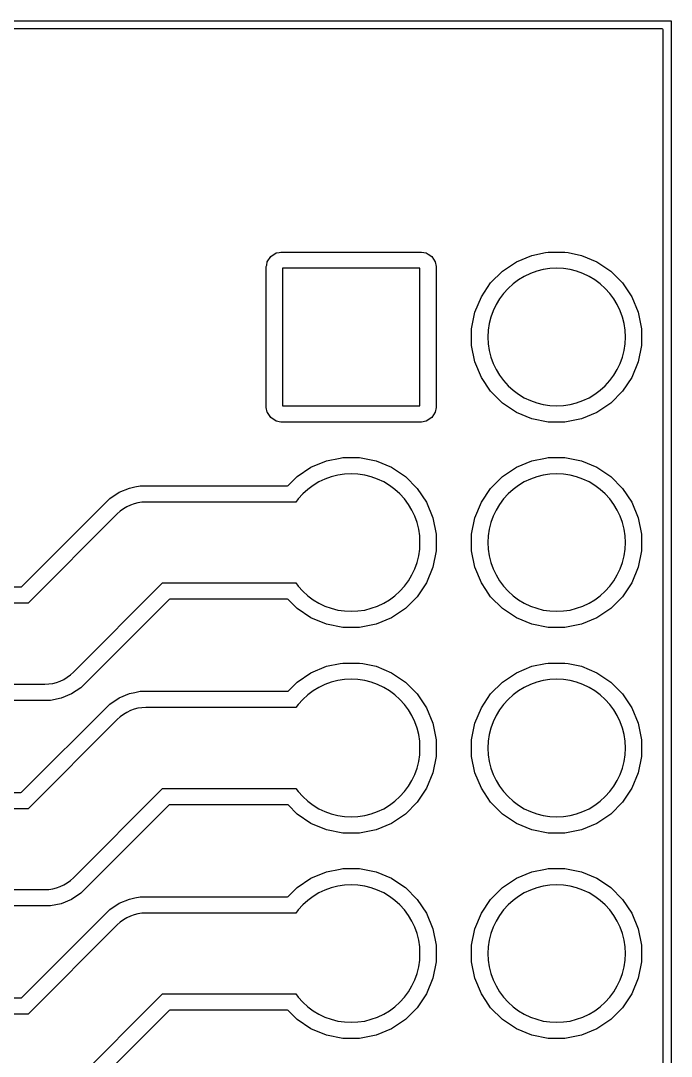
# Model space of a CAD drawing. Header units: metres. Extents: x 44.9 to 117.2, y -105.5 to -49.4.
# Drawn here: x 109.2 to 117.24, y -62.23 to -49.43 of the extents above; entities that cross this region are included whole.
import ezdxf

# ---------------------------------------------------------------- set-up
doc = ezdxf.new("R2010")
doc.units = ezdxf.units.M

msp = doc.modelspace()

# ---------------------------------------------------------------- linework, layer by layer
for points in [[(44.858, -105.51), (44.858, -49.43), (117.242, -49.43), (117.242, -105.51), (44.858, -105.51)], [(117.142, -105.398), (117.142, -49.542), (117.139, -49.533), (117.13, -49.53), (97.04, -49.53)], [(112.233, -52.47), (112.238, -52.45), (112.245, -52.412), (112.245, -52.412), (112.245, -52.412), (112.245, -52.412), (112.245, -52.412), (112.245, -52.412), (112.245, -52.412), (112.245, -52.412), (112.245, -52.412), (112.245, -52.412), (112.245, -52.412), (112.245, -52.412), (112.289, -52.345), (112.289, -52.345), (112.289, -52.345), (112.289, -52.345), (112.289, -52.345), (112.289, -52.345), (112.289, -52.345), (112.289, -52.345), (112.289, -52.345), (112.289, -52.345), (112.289, -52.345), (112.289, -52.345), (112.356, -52.301), (112.356, -52.301), (112.356, -52.301), (112.356, -52.301), (112.356, -52.301), (112.356, -52.301), (112.356, -52.301), (112.356, -52.301), (112.356, -52.301), (112.356, -52.301), (112.356, -52.301), (112.356, -52.301), (112.391, -52.294), (112.414, -52.289), (112.414, -52.289), (112.414, -52.289), (112.414, -52.289), (112.414, -52.289), (112.414, -52.289), (114.154, -52.289), (114.154, -52.289), (114.154, -52.289), (114.154, -52.289), (114.154, -52.289), (114.154, -52.289), (114.183, -52.295), (114.212, -52.301), (114.212, -52.301), (114.212, -52.301), (114.212, -52.301), (114.212, -52.301), (114.212, -52.301), (114.212, -52.301), (114.212, -52.301), (114.212, -52.301), (114.212, -52.301), (114.212, -52.301), (114.212, -52.301), (114.212, -52.301), (114.212, -52.301), (114.212, -52.301), (114.212, -52.301), (114.212, -52.301), (114.234, -52.316), (114.279, -52.345), (114.279, -52.345), (114.279, -52.345), (114.279, -52.345), (114.279, -52.345), (114.279, -52.345), (114.279, -52.345), (114.279, -52.345), (114.279, -52.345), (114.279, -52.345), (114.279, -52.345), (114.279, -52.345), (114.323, -52.412), (114.323, -52.412), (114.323, -52.412), (114.323, -52.412), (114.323, -52.412), (114.323, -52.412), (114.323, -52.412), (114.323, -52.412), (114.323, -52.412), (114.323, -52.412), (114.335, -52.47), (114.335, -52.47), (114.335, -52.47), (114.335, -52.47), (114.335, -52.47), (114.335, -52.47), (114.335, -54.21), (114.335, -54.21), (114.335, -54.21), (114.335, -54.21), (114.335, -54.21), (114.335, -54.21), (114.323, -54.268), (114.323, -54.268), (114.323, -54.268), (114.323, -54.268), (114.323, -54.268), (114.323, -54.268), (114.323, -54.268), (114.323, -54.268), (114.323, -54.268), (114.323, -54.268), (114.279, -54.335), (114.279, -54.335), (114.279, -54.335), (114.279, -54.335), (114.279, -54.335), (114.279, -54.335), (114.279, -54.335), (114.279, -54.335), (114.279, -54.335), (114.279, -54.335), (114.212, -54.379), (114.212, -54.379), (114.212, -54.379), (114.212, -54.379), (114.212, -54.379), (114.212, -54.379), (114.212, -54.379), (114.212, -54.379), (114.212, -54.379), (114.212, -54.379), (114.154, -54.391), (114.154, -54.391), (114.154, -54.391), (114.154, -54.391), (114.154, -54.391), (114.154, -54.391), (112.414, -54.391), (112.414, -54.391), (112.414, -54.391), (112.414, -54.391), (112.414, -54.391), (112.414, -54.391), (112.356, -54.379), (112.356, -54.379), (112.356, -54.379), (112.356, -54.379), (112.356, -54.379), (112.356, -54.379), (112.356, -54.379), (112.356, -54.379), (112.356, -54.379), (112.356, -54.379), (112.289, -54.335), (112.289, -54.335), (112.289, -54.335), (112.289, -54.335), (112.289, -54.335), (112.289, -54.335), (112.289, -54.335), (112.289, -54.335), (112.289, -54.335), (112.289, -54.335), (112.289, -54.335), (112.289, -54.335), (112.247, -54.271), (112.245, -54.268), (112.245, -54.268), (112.245, -54.268), (112.245, -54.268), (112.245, -54.268), (112.245, -54.268), (112.245, -54.268), (112.245, -54.268), (112.245, -54.268), (112.245, -54.268), (112.233, -54.21), (112.233, -54.21), (112.233, -54.21), (112.233, -54.21), (112.233, -54.21), (112.233, -54.21), (112.233, -52.47), (112.233, -52.47), (112.233, -52.47), (112.233, -52.47), (112.233, -52.47), (112.233, -52.47)], [(114.773, -53.237), (114.814, -53.034), (114.814, -53.034), (114.814, -53.034), (114.814, -53.034), (114.814, -53.034), (114.814, -53.034), (114.814, -53.034), (114.814, -53.034), (114.893, -52.842), (114.893, -52.842), (114.893, -52.842), (114.893, -52.842), (114.893, -52.842), (114.893, -52.842), (115.008, -52.67), (115.008, -52.67), (115.008, -52.67), (115.008, -52.67), (115.008, -52.67), (115.008, -52.67), (115.154, -52.524), (115.154, -52.524), (115.154, -52.524), (115.154, -52.524), (115.154, -52.524), (115.154, -52.524), (115.326, -52.409), (115.326, -52.409), (115.326, -52.409), (115.326, -52.409), (115.326, -52.409), (115.326, -52.409), (115.518, -52.33), (115.518, -52.33), (115.518, -52.33), (115.518, -52.33), (115.518, -52.33), (115.518, -52.33), (115.518, -52.33), (115.518, -52.33), (115.687, -52.296), (115.721, -52.289), (115.721, -52.289), (115.721, -52.289), (115.721, -52.289), (115.721, -52.289), (115.721, -52.289), (115.927, -52.289), (115.927, -52.289), (115.927, -52.289), (115.927, -52.289), (115.927, -52.289), (115.927, -52.289), (115.968, -52.297), (116.13, -52.33), (116.13, -52.33), (116.13, -52.33), (116.13, -52.33), (116.13, -52.33), (116.13, -52.33), (116.13, -52.33), (116.13, -52.33), (116.322, -52.409), (116.322, -52.409), (116.322, -52.409), (116.322, -52.409), (116.322, -52.409), (116.322, -52.409), (116.494, -52.524), (116.494, -52.524), (116.494, -52.524), (116.494, -52.524), (116.494, -52.524), (116.494, -52.524), (116.494, -52.524), (116.494, -52.524), (116.64, -52.67), (116.64, -52.67), (116.64, -52.67), (116.64, -52.67), (116.64, -52.67), (116.64, -52.67), (116.755, -52.842), (116.755, -52.842), (116.755, -52.842), (116.755, -52.842), (116.755, -52.842), (116.755, -52.842), (116.834, -53.034), (116.834, -53.034), (116.834, -53.034), (116.834, -53.034), (116.834, -53.034), (116.834, -53.034), (116.875, -53.237), (116.875, -53.237), (116.875, -53.237), (116.875, -53.237), (116.875, -53.237), (116.875, -53.237), (116.875, -53.443), (116.875, -53.443), (116.875, -53.443), (116.875, -53.443), (116.875, -53.443), (116.875, -53.443), (116.834, -53.646), (116.834, -53.646), (116.834, -53.646), (116.834, -53.646), (116.834, -53.646), (116.834, -53.646), (116.755, -53.838), (116.755, -53.838), (116.755, -53.838), (116.755, -53.838), (116.755, -53.838), (116.755, -53.838), (116.64, -54.01), (116.64, -54.01), (116.64, -54.01), (116.64, -54.01), (116.64, -54.01), (116.64, -54.01), (116.494, -54.156), (116.494, -54.156), (116.494, -54.156), (116.494, -54.156), (116.494, -54.156), (116.494, -54.156), (116.322, -54.271), (116.322, -54.271), (116.322, -54.271), (116.322, -54.271), (116.322, -54.271), (116.322, -54.271), (116.13, -54.35), (116.13, -54.35), (116.13, -54.35), (116.13, -54.35), (116.13, -54.35), (116.13, -54.35), (115.927, -54.391), (115.927, -54.391), (115.927, -54.391), (115.927, -54.391), (115.927, -54.391), (115.927, -54.391), (115.721, -54.391), (115.721, -54.391), (115.721, -54.391), (115.721, -54.391), (115.721, -54.391), (115.721, -54.391), (115.518, -54.35), (115.518, -54.35), (115.518, -54.35), (115.518, -54.35), (115.518, -54.35), (115.518, -54.35), (115.326, -54.271), (115.326, -54.271), (115.326, -54.271), (115.326, -54.271), (115.326, -54.271), (115.326, -54.271), (115.154, -54.156), (115.154, -54.156), (115.154, -54.156), (115.154, -54.156), (115.154, -54.156), (115.154, -54.156), (115.008, -54.01), (115.008, -54.01), (115.008, -54.01), (115.008, -54.01), (115.008, -54.01), (115.008, -54.01), (115.008, -54.01), (115.008, -54.01), (114.893, -53.838), (114.893, -53.838), (114.893, -53.838), (114.893, -53.838), (114.893, -53.838), (114.893, -53.838), (114.814, -53.646), (114.814, -53.646), (114.814, -53.646), (114.814, -53.646), (114.814, -53.646), (114.814, -53.646), (114.814, -53.646), (114.814, -53.646), (114.773, -53.443), (114.773, -53.443), (114.773, -53.443), (114.773, -53.443), (114.773, -53.443), (114.773, -53.443), (114.773, -53.237), (114.773, -53.237), (114.773, -53.237), (114.773, -53.237), (114.773, -53.237), (114.773, -53.237)], [(112.434, -54.19), (114.134, -54.19), (114.134, -52.49), (112.434, -52.49), (112.434, -54.19)], [(114.978, -53.423), (114.99, -53.506), (115.011, -53.587), (115.039, -53.665), (115.074, -53.741), (115.117, -53.812), (115.167, -53.879), (115.223, -53.941), (115.285, -53.997), (115.352, -54.047), (115.423, -54.09), (115.499, -54.125), (115.577, -54.153), (115.577, -54.153), (115.658, -54.174), (115.741, -54.186), (115.824, -54.19), (115.907, -54.186), (115.99, -54.174), (116.071, -54.153), (116.149, -54.125), (116.225, -54.09), (116.296, -54.047), (116.363, -53.997), (116.425, -53.941), (116.481, -53.879), (116.531, -53.812), (116.574, -53.741), (116.609, -53.665), (116.637, -53.587), (116.637, -53.587), (116.658, -53.506), (116.67, -53.423), (116.674, -53.34), (116.67, -53.257), (116.658, -53.174), (116.637, -53.093), (116.609, -53.015), (116.574, -52.939), (116.531, -52.868), (116.481, -52.801), (116.425, -52.739), (116.363, -52.683), (116.296, -52.633), (116.225, -52.59), (116.149, -52.555), (116.071, -52.527), (116.071, -52.527), (115.99, -52.506), (115.907, -52.494), (115.824, -52.49), (115.741, -52.494), (115.658, -52.506), (115.577, -52.527), (115.499, -52.555), (115.423, -52.59), (115.352, -52.633), (115.285, -52.683), (115.223, -52.739), (115.167, -52.801), (115.117, -52.868), (115.074, -52.939), (115.039, -53.015), (115.011, -53.093), (115.011, -53.093), (114.99, -53.174), (114.978, -53.257), (114.974, -53.34), (114.978, -53.423)], [(107.724, -56.429), (109.199, -56.429), (109.207, -56.426), (110.297, -55.336), (110.297, -55.336), (110.297, -55.336), (110.297, -55.336), (110.297, -55.336), (110.297, -55.336), (110.412, -55.259), (110.412, -55.259), (110.412, -55.259), (110.412, -55.259), (110.412, -55.259), (110.412, -55.259), (110.54, -55.206), (110.54, -55.206), (110.54, -55.206), (110.54, -55.206), (110.54, -55.206), (110.54, -55.206), (110.54, -55.206), (110.54, -55.206), (110.54, -55.206), (110.54, -55.206), (110.54, -55.206), (110.608, -55.193), (110.675, -55.179), (110.675, -55.179), (110.675, -55.179), (110.675, -55.179), (110.675, -55.179), (110.675, -55.179), (112.494, -55.179), (112.502, -55.176), (112.614, -55.064), (112.614, -55.064), (112.614, -55.064), (112.614, -55.064), (112.614, -55.064), (112.614, -55.064), (112.786, -54.949), (112.786, -54.949), (112.786, -54.949), (112.786, -54.949), (112.786, -54.949), (112.786, -54.949), (112.978, -54.87), (112.978, -54.87), (112.978, -54.87), (112.978, -54.87), (112.978, -54.87), (112.978, -54.87), (112.978, -54.87), (112.978, -54.87), (113.147, -54.836), (113.181, -54.829), (113.181, -54.829), (113.181, -54.829), (113.181, -54.829), (113.181, -54.829), (113.181, -54.829), (113.387, -54.829), (113.387, -54.829), (113.387, -54.829), (113.387, -54.829), (113.387, -54.829), (113.387, -54.829), (113.428, -54.837), (113.59, -54.87), (113.59, -54.87), (113.59, -54.87), (113.59, -54.87), (113.59, -54.87), (113.59, -54.87), (113.59, -54.87), (113.59, -54.87), (113.782, -54.949), (113.782, -54.949), (113.782, -54.949), (113.782, -54.949), (113.782, -54.949), (113.782, -54.949), (113.954, -55.064), (113.954, -55.064), (113.954, -55.064), (113.954, -55.064), (113.954, -55.064), (113.954, -55.064), (113.954, -55.064), (113.954, -55.064), (114.1, -55.21), (114.1, -55.21), (114.1, -55.21), (114.1, -55.21), (114.1, -55.21), (114.1, -55.21), (114.215, -55.382), (114.215, -55.382), (114.215, -55.382), (114.215, -55.382), (114.215, -55.382), (114.215, -55.382), (114.294, -55.574), (114.294, -55.574), (114.294, -55.574), (114.294, -55.574), (114.294, -55.574), (114.294, -55.574), (114.335, -55.777), (114.335, -55.777), (114.335, -55.777), (114.335, -55.777), (114.335, -55.777), (114.335, -55.777), (114.335, -55.983), (114.335, -55.983), (114.335, -55.983), (114.335, -55.983), (114.335, -55.983), (114.335, -55.983), (114.294, -56.186), (114.294, -56.186), (114.294, -56.186), (114.294, -56.186), (114.294, -56.186), (114.294, -56.186), (114.215, -56.378), (114.215, -56.378), (114.215, -56.378), (114.215, -56.378), (114.215, -56.378), (114.215, -56.378), (114.1, -56.55), (114.1, -56.55), (114.1, -56.55), (114.1, -56.55), (114.1, -56.55), (114.1, -56.55), (113.954, -56.696), (113.954, -56.696), (113.954, -56.696), (113.954, -56.696), (113.954, -56.696), (113.954, -56.696), (113.782, -56.811), (113.782, -56.811), (113.782, -56.811), (113.782, -56.811), (113.782, -56.811), (113.782, -56.811), (113.59, -56.89), (113.59, -56.89), (113.59, -56.89), (113.59, -56.89), (113.59, -56.89), (113.59, -56.89), (113.387, -56.931), (113.387, -56.931), (113.387, -56.931), (113.387, -56.931), (113.387, -56.931), (113.387, -56.931), (113.181, -56.931), (113.181, -56.931), (113.181, -56.931), (113.181, -56.931), (113.181, -56.931), (113.181, -56.931), (112.978, -56.89), (112.978, -56.89), (112.978, -56.89), (112.978, -56.89), (112.978, -56.89), (112.978, -56.89), (112.786, -56.811), (112.786, -56.811), (112.786, -56.811), (112.786, -56.811), (112.786, -56.811), (112.786, -56.811), (112.614, -56.696), (112.614, -56.696), (112.614, -56.696), (112.614, -56.696), (112.614, -56.696), (112.614, -56.696), (112.502, -56.584), (112.494, -56.581), (111.039, -56.581), (111.031, -56.584), (109.941, -57.674), (109.941, -57.674), (109.941, -57.674), (109.941, -57.674), (109.941, -57.674), (109.941, -57.674), (109.826, -57.751), (109.826, -57.751), (109.826, -57.751), (109.826, -57.751), (109.826, -57.751), (109.826, -57.751), (109.698, -57.804), (109.698, -57.804), (109.698, -57.804), (109.698, -57.804), (109.698, -57.804), (109.698, -57.804), (109.563, -57.831), (109.563, -57.831), (109.563, -57.831), (109.563, -57.831), (109.563, -57.831), (109.563, -57.831), (107.724, -57.831)], [(114.773, -55.777), (114.814, -55.574), (114.814, -55.574), (114.814, -55.574), (114.814, -55.574), (114.814, -55.574), (114.814, -55.574), (114.814, -55.574), (114.814, -55.574), (114.893, -55.382), (114.893, -55.382), (114.893, -55.382), (114.893, -55.382), (114.893, -55.382), (114.893, -55.382), (115.008, -55.21), (115.008, -55.21), (115.008, -55.21), (115.008, -55.21), (115.008, -55.21), (115.008, -55.21), (115.154, -55.064), (115.154, -55.064), (115.154, -55.064), (115.154, -55.064), (115.154, -55.064), (115.154, -55.064), (115.326, -54.949), (115.326, -54.949), (115.326, -54.949), (115.326, -54.949), (115.326, -54.949), (115.326, -54.949), (115.518, -54.87), (115.518, -54.87), (115.518, -54.87), (115.518, -54.87), (115.518, -54.87), (115.518, -54.87), (115.518, -54.87), (115.518, -54.87), (115.687, -54.836), (115.721, -54.829), (115.721, -54.829), (115.721, -54.829), (115.721, -54.829), (115.721, -54.829), (115.721, -54.829), (115.927, -54.829), (115.927, -54.829), (115.927, -54.829), (115.927, -54.829), (115.927, -54.829), (115.927, -54.829), (115.968, -54.837), (116.13, -54.87), (116.13, -54.87), (116.13, -54.87), (116.13, -54.87), (116.13, -54.87), (116.13, -54.87), (116.13, -54.87), (116.13, -54.87), (116.322, -54.949), (116.322, -54.949), (116.322, -54.949), (116.322, -54.949), (116.322, -54.949), (116.322, -54.949), (116.494, -55.064), (116.494, -55.064), (116.494, -55.064), (116.494, -55.064), (116.494, -55.064), (116.494, -55.064), (116.494, -55.064), (116.494, -55.064), (116.64, -55.21), (116.64, -55.21), (116.64, -55.21), (116.64, -55.21), (116.64, -55.21), (116.64, -55.21), (116.755, -55.382), (116.755, -55.382), (116.755, -55.382), (116.755, -55.382), (116.755, -55.382), (116.755, -55.382), (116.834, -55.574), (116.834, -55.574), (116.834, -55.574), (116.834, -55.574), (116.834, -55.574), (116.834, -55.574), (116.875, -55.777), (116.875, -55.777), (116.875, -55.777), (116.875, -55.777), (116.875, -55.777), (116.875, -55.777), (116.875, -55.983), (116.875, -55.983), (116.875, -55.983), (116.875, -55.983), (116.875, -55.983), (116.875, -55.983), (116.834, -56.186), (116.834, -56.186), (116.834, -56.186), (116.834, -56.186), (116.834, -56.186), (116.834, -56.186), (116.755, -56.378), (116.755, -56.378), (116.755, -56.378), (116.755, -56.378), (116.755, -56.378), (116.755, -56.378), (116.64, -56.55), (116.64, -56.55), (116.64, -56.55), (116.64, -56.55), (116.64, -56.55), (116.64, -56.55), (116.494, -56.696), (116.494, -56.696), (116.494, -56.696), (116.494, -56.696), (116.494, -56.696), (116.494, -56.696), (116.322, -56.811), (116.322, -56.811), (116.322, -56.811), (116.322, -56.811), (116.322, -56.811), (116.322, -56.811), (116.13, -56.89), (116.13, -56.89), (116.13, -56.89), (116.13, -56.89), (116.13, -56.89), (116.13, -56.89), (115.927, -56.931), (115.927, -56.931), (115.927, -56.931), (115.927, -56.931), (115.927, -56.931), (115.927, -56.931), (115.721, -56.931), (115.721, -56.931), (115.721, -56.931), (115.721, -56.931), (115.721, -56.931), (115.721, -56.931), (115.518, -56.89), (115.518, -56.89), (115.518, -56.89), (115.518, -56.89), (115.518, -56.89), (115.518, -56.89), (115.326, -56.811), (115.326, -56.811), (115.326, -56.811), (115.326, -56.811), (115.326, -56.811), (115.326, -56.811), (115.154, -56.696), (115.154, -56.696), (115.154, -56.696), (115.154, -56.696), (115.154, -56.696), (115.154, -56.696), (115.008, -56.55), (115.008, -56.55), (115.008, -56.55), (115.008, -56.55), (115.008, -56.55), (115.008, -56.55), (114.948, -56.46), (114.893, -56.378), (114.893, -56.378), (114.893, -56.378), (114.893, -56.378), (114.893, -56.378), (114.893, -56.378), (114.814, -56.186), (114.814, -56.186), (114.814, -56.186), (114.814, -56.186), (114.814, -56.186), (114.814, -56.186), (114.814, -56.186), (114.814, -56.186), (114.773, -55.983), (114.773, -55.983), (114.773, -55.983), (114.773, -55.983), (114.773, -55.983), (114.773, -55.983), (114.773, -55.777), (114.773, -55.777), (114.773, -55.777), (114.773, -55.777), (114.773, -55.777), (114.773, -55.777)], [(107.62, -57.63), (109.494, -57.63), (109.543, -57.628), (109.592, -57.621), (109.639, -57.609), (109.685, -57.592), (109.73, -57.571), (109.772, -57.546), (109.811, -57.517), (109.848, -57.484), (110.951, -56.38), (110.951, -56.38), (110.951, -56.38), (110.951, -56.38), (110.951, -56.38), (110.951, -56.38), (110.951, -56.38), (110.951, -56.38), (110.951, -56.38), (110.951, -56.38), (110.951, -56.38), (110.951, -56.38), (110.951, -56.38), (110.951, -56.38), (110.951, -56.38), (110.951, -56.38), (110.951, -56.38), (110.951, -56.38), (112.598, -56.38), (112.598, -56.38), (112.598, -56.38), (112.598, -56.38), (112.598, -56.38), (112.598, -56.38), (112.598, -56.38), (112.598, -56.38), (112.598, -56.38), (112.598, -56.38), (112.598, -56.38), (112.598, -56.38), (112.598, -56.38), (112.598, -56.38), (112.598, -56.38), (112.598, -56.38), (112.598, -56.38), (112.598, -56.38), (112.598, -56.38), (112.598, -56.38), (112.598, -56.38), (112.598, -56.38), (112.627, -56.419), (112.683, -56.481), (112.745, -56.537), (112.812, -56.587), (112.883, -56.63), (112.959, -56.665), (113.037, -56.693), (113.037, -56.693), (113.118, -56.714), (113.201, -56.726), (113.284, -56.73), (113.367, -56.726), (113.45, -56.714), (113.531, -56.693), (113.609, -56.665), (113.685, -56.63), (113.756, -56.587), (113.823, -56.537), (113.885, -56.481), (113.941, -56.419), (113.991, -56.352), (114.034, -56.281), (114.069, -56.205), (114.097, -56.127), (114.097, -56.127), (114.118, -56.046), (114.13, -55.963), (114.134, -55.88), (114.13, -55.797), (114.118, -55.714), (114.097, -55.633), (114.069, -55.555), (114.034, -55.479), (113.991, -55.408), (113.941, -55.341), (113.885, -55.279), (113.823, -55.223), (113.756, -55.173), (113.685, -55.13), (113.609, -55.095), (113.531, -55.067), (113.531, -55.067), (113.45, -55.046), (113.367, -55.034), (113.284, -55.03), (113.201, -55.034), (113.118, -55.046), (113.037, -55.067), (112.959, -55.095), (112.883, -55.13), (112.812, -55.173), (112.745, -55.223), (112.683, -55.279), (112.627, -55.341), (112.598, -55.38), (112.598, -55.38), (112.598, -55.38), (112.598, -55.38), (112.598, -55.38), (112.598, -55.38), (112.598, -55.38), (112.598, -55.38), (112.598, -55.38), (112.598, -55.38), (112.598, -55.38), (112.598, -55.38), (112.598, -55.38), (112.598, -55.38), (112.598, -55.38), (112.598, -55.38), (112.598, -55.38), (112.598, -55.38), (112.598, -55.38), (112.598, -55.38), (112.598, -55.38), (112.598, -55.38), (110.744, -55.38), (110.695, -55.382), (110.646, -55.389), (110.599, -55.401), (110.553, -55.418), (110.508, -55.439), (110.466, -55.464), (110.427, -55.493), (110.39, -55.526), (109.287, -56.63), (109.287, -56.63), (109.287, -56.63), (109.287, -56.63), (109.287, -56.63), (109.287, -56.63), (109.287, -56.63), (109.287, -56.63), (109.287, -56.63), (109.287, -56.63), (109.287, -56.63), (109.287, -56.63), (109.287, -56.63), (109.287, -56.63), (109.287, -56.63), (109.287, -56.63), (109.287, -56.63), (109.287, -56.63), (107.62, -56.63)], [(114.978, -55.963), (114.99, -56.046), (115.011, -56.127), (115.039, -56.205), (115.074, -56.281), (115.117, -56.352), (115.167, -56.419), (115.223, -56.481), (115.285, -56.537), (115.352, -56.587), (115.423, -56.63), (115.499, -56.665), (115.577, -56.693), (115.577, -56.693), (115.658, -56.714), (115.741, -56.726), (115.824, -56.73), (115.907, -56.726), (115.99, -56.714), (116.071, -56.693), (116.149, -56.665), (116.225, -56.63), (116.296, -56.587), (116.363, -56.537), (116.425, -56.481), (116.481, -56.419), (116.531, -56.352), (116.574, -56.281), (116.609, -56.205), (116.637, -56.127), (116.637, -56.127), (116.658, -56.046), (116.67, -55.963), (116.674, -55.88), (116.67, -55.797), (116.658, -55.714), (116.637, -55.633), (116.609, -55.555), (116.574, -55.479), (116.531, -55.408), (116.481, -55.341), (116.425, -55.279), (116.363, -55.223), (116.296, -55.173), (116.225, -55.13), (116.149, -55.095), (116.071, -55.067), (116.071, -55.067), (115.99, -55.046), (115.907, -55.034), (115.824, -55.03), (115.741, -55.034), (115.658, -55.046), (115.577, -55.067), (115.499, -55.095), (115.423, -55.13), (115.352, -55.173), (115.285, -55.223), (115.223, -55.279), (115.167, -55.341), (115.117, -55.408), (115.074, -55.479), (115.039, -55.555), (115.011, -55.633), (115.011, -55.633), (114.99, -55.714), (114.978, -55.797), (114.974, -55.88), (114.978, -55.963)], [(107.724, -58.969), (109.199, -58.969), (109.207, -58.966), (110.297, -57.876), (110.297, -57.876), (110.297, -57.876), (110.297, -57.876), (110.297, -57.876), (110.297, -57.876), (110.412, -57.799), (110.412, -57.799), (110.412, -57.799), (110.412, -57.799), (110.412, -57.799), (110.412, -57.799), (110.54, -57.746), (110.54, -57.746), (110.54, -57.746), (110.54, -57.746), (110.54, -57.746), (110.54, -57.746), (110.54, -57.746), (110.54, -57.746), (110.54, -57.746), (110.54, -57.746), (110.54, -57.746), (110.608, -57.733), (110.675, -57.719), (110.675, -57.719), (110.675, -57.719), (110.675, -57.719), (110.675, -57.719), (110.675, -57.719), (112.494, -57.719), (112.502, -57.716), (112.614, -57.604), (112.614, -57.604), (112.614, -57.604), (112.614, -57.604), (112.614, -57.604), (112.614, -57.604), (112.786, -57.489), (112.786, -57.489), (112.786, -57.489), (112.786, -57.489), (112.786, -57.489), (112.786, -57.489), (112.978, -57.41), (112.978, -57.41), (112.978, -57.41), (112.978, -57.41), (112.978, -57.41), (112.978, -57.41), (112.978, -57.41), (112.978, -57.41), (113.147, -57.376), (113.181, -57.369), (113.181, -57.369), (113.181, -57.369), (113.181, -57.369), (113.181, -57.369), (113.181, -57.369), (113.387, -57.369), (113.387, -57.369), (113.387, -57.369), (113.387, -57.369), (113.387, -57.369), (113.387, -57.369), (113.428, -57.377), (113.59, -57.41), (113.59, -57.41), (113.59, -57.41), (113.59, -57.41), (113.59, -57.41), (113.59, -57.41), (113.59, -57.41), (113.59, -57.41), (113.782, -57.489), (113.782, -57.489), (113.782, -57.489), (113.782, -57.489), (113.782, -57.489), (113.782, -57.489), (113.954, -57.604), (113.954, -57.604), (113.954, -57.604), (113.954, -57.604), (113.954, -57.604), (113.954, -57.604), (113.954, -57.604), (113.954, -57.604), (114.1, -57.75), (114.1, -57.75), (114.1, -57.75), (114.1, -57.75), (114.1, -57.75), (114.1, -57.75), (114.215, -57.922), (114.215, -57.922), (114.215, -57.922), (114.215, -57.922), (114.215, -57.922), (114.215, -57.922), (114.294, -58.114), (114.294, -58.114), (114.294, -58.114), (114.294, -58.114), (114.294, -58.114), (114.294, -58.114), (114.335, -58.317), (114.335, -58.317), (114.335, -58.317), (114.335, -58.317), (114.335, -58.317), (114.335, -58.317), (114.335, -58.523), (114.335, -58.523), (114.335, -58.523), (114.335, -58.523), (114.335, -58.523), (114.335, -58.523), (114.294, -58.726), (114.294, -58.726), (114.294, -58.726), (114.294, -58.726), (114.294, -58.726), (114.294, -58.726), (114.215, -58.918), (114.215, -58.918), (114.215, -58.918), (114.215, -58.918), (114.215, -58.918), (114.215, -58.918), (114.1, -59.09), (114.1, -59.09), (114.1, -59.09), (114.1, -59.09), (114.1, -59.09), (114.1, -59.09), (113.954, -59.236), (113.954, -59.236), (113.954, -59.236), (113.954, -59.236), (113.954, -59.236), (113.954, -59.236), (113.782, -59.351), (113.782, -59.351), (113.782, -59.351), (113.782, -59.351), (113.782, -59.351), (113.782, -59.351), (113.59, -59.43), (113.59, -59.43), (113.59, -59.43), (113.59, -59.43), (113.59, -59.43), (113.59, -59.43), (113.387, -59.471), (113.387, -59.471), (113.387, -59.471), (113.387, -59.471), (113.387, -59.471), (113.387, -59.471), (113.181, -59.471), (113.181, -59.471), (113.181, -59.471), (113.181, -59.471), (113.181, -59.471), (113.181, -59.471), (112.978, -59.43), (112.978, -59.43), (112.978, -59.43), (112.978, -59.43), (112.978, -59.43), (112.978, -59.43), (112.786, -59.351), (112.786, -59.351), (112.786, -59.351), (112.786, -59.351), (112.786, -59.351), (112.786, -59.351), (112.614, -59.236), (112.614, -59.236), (112.614, -59.236), (112.614, -59.236), (112.614, -59.236), (112.614, -59.236), (112.502, -59.124), (112.494, -59.121), (111.039, -59.121), (111.031, -59.124), (109.941, -60.214), (109.941, -60.214), (109.941, -60.214), (109.941, -60.214), (109.941, -60.214), (109.941, -60.214), (109.826, -60.291), (109.826, -60.291), (109.826, -60.291), (109.826, -60.291), (109.826, -60.291), (109.826, -60.291), (109.698, -60.344), (109.698, -60.344), (109.698, -60.344), (109.698, -60.344), (109.698, -60.344), (109.698, -60.344), (109.563, -60.371), (109.563, -60.371), (109.563, -60.371), (109.563, -60.371), (109.563, -60.371), (109.563, -60.371), (107.724, -60.371)], [(114.773, -58.317), (114.814, -58.114), (114.814, -58.114), (114.814, -58.114), (114.814, -58.114), (114.814, -58.114), (114.814, -58.114), (114.814, -58.114), (114.814, -58.114), (114.893, -57.922), (114.893, -57.922), (114.893, -57.922), (114.893, -57.922), (114.893, -57.922), (114.893, -57.922), (115.008, -57.75), (115.008, -57.75), (115.008, -57.75), (115.008, -57.75), (115.008, -57.75), (115.008, -57.75), (115.154, -57.604), (115.154, -57.604), (115.154, -57.604), (115.154, -57.604), (115.154, -57.604), (115.154, -57.604), (115.326, -57.489), (115.326, -57.489), (115.326, -57.489), (115.326, -57.489), (115.326, -57.489), (115.326, -57.489), (115.518, -57.41), (115.518, -57.41), (115.518, -57.41), (115.518, -57.41), (115.518, -57.41), (115.518, -57.41), (115.518, -57.41), (115.518, -57.41), (115.687, -57.376), (115.721, -57.369), (115.721, -57.369), (115.721, -57.369), (115.721, -57.369), (115.721, -57.369), (115.721, -57.369), (115.927, -57.369), (115.927, -57.369), (115.927, -57.369), (115.927, -57.369), (115.927, -57.369), (115.927, -57.369), (115.968, -57.377), (116.13, -57.41), (116.13, -57.41), (116.13, -57.41), (116.13, -57.41), (116.13, -57.41), (116.13, -57.41), (116.13, -57.41), (116.13, -57.41), (116.322, -57.489), (116.322, -57.489), (116.322, -57.489), (116.322, -57.489), (116.322, -57.489), (116.322, -57.489), (116.494, -57.604), (116.494, -57.604), (116.494, -57.604), (116.494, -57.604), (116.494, -57.604), (116.494, -57.604), (116.494, -57.604), (116.494, -57.604), (116.64, -57.75), (116.64, -57.75), (116.64, -57.75), (116.64, -57.75), (116.64, -57.75), (116.64, -57.75), (116.755, -57.922), (116.755, -57.922), (116.755, -57.922), (116.755, -57.922), (116.755, -57.922), (116.755, -57.922), (116.834, -58.114), (116.834, -58.114), (116.834, -58.114), (116.834, -58.114), (116.834, -58.114), (116.834, -58.114), (116.875, -58.317), (116.875, -58.317), (116.875, -58.317), (116.875, -58.317), (116.875, -58.317), (116.875, -58.317), (116.875, -58.523), (116.875, -58.523), (116.875, -58.523), (116.875, -58.523), (116.875, -58.523), (116.875, -58.523), (116.834, -58.726), (116.834, -58.726), (116.834, -58.726), (116.834, -58.726), (116.834, -58.726), (116.834, -58.726), (116.755, -58.918), (116.755, -58.918), (116.755, -58.918), (116.755, -58.918), (116.755, -58.918), (116.755, -58.918), (116.64, -59.09), (116.64, -59.09), (116.64, -59.09), (116.64, -59.09), (116.64, -59.09), (116.64, -59.09), (116.494, -59.236), (116.494, -59.236), (116.494, -59.236), (116.494, -59.236), (116.494, -59.236), (116.494, -59.236), (116.322, -59.351), (116.322, -59.351), (116.322, -59.351), (116.322, -59.351), (116.322, -59.351), (116.322, -59.351), (116.13, -59.43), (116.13, -59.43), (116.13, -59.43), (116.13, -59.43), (116.13, -59.43), (116.13, -59.43), (115.927, -59.471), (115.927, -59.471), (115.927, -59.471), (115.927, -59.471), (115.927, -59.471), (115.927, -59.471), (115.721, -59.471), (115.721, -59.471), (115.721, -59.471), (115.721, -59.471), (115.721, -59.471), (115.721, -59.471), (115.518, -59.43), (115.518, -59.43), (115.518, -59.43), (115.518, -59.43), (115.518, -59.43), (115.518, -59.43), (115.326, -59.351), (115.326, -59.351), (115.326, -59.351), (115.326, -59.351), (115.326, -59.351), (115.326, -59.351), (115.154, -59.236), (115.154, -59.236), (115.154, -59.236), (115.154, -59.236), (115.154, -59.236), (115.154, -59.236), (115.008, -59.09), (115.008, -59.09), (115.008, -59.09), (115.008, -59.09), (115.008, -59.09), (115.008, -59.09), (115.008, -59.09), (115.008, -59.09), (114.893, -58.918), (114.893, -58.918), (114.893, -58.918), (114.893, -58.918), (114.893, -58.918), (114.893, -58.918), (114.814, -58.726), (114.814, -58.726), (114.814, -58.726), (114.814, -58.726), (114.814, -58.726), (114.814, -58.726), (114.814, -58.726), (114.814, -58.726), (114.773, -58.523), (114.773, -58.523), (114.773, -58.523), (114.773, -58.523), (114.773, -58.523), (114.773, -58.523), (114.773, -58.317), (114.773, -58.317), (114.773, -58.317), (114.773, -58.317), (114.773, -58.317), (114.773, -58.317)], [(107.62, -60.17), (109.494, -60.17), (109.543, -60.168), (109.592, -60.161), (109.639, -60.149), (109.685, -60.132), (109.73, -60.111), (109.772, -60.086), (109.811, -60.057), (109.848, -60.024), (110.951, -58.92), (110.951, -58.92), (110.951, -58.92), (110.951, -58.92), (110.951, -58.92), (110.951, -58.92), (110.951, -58.92), (110.951, -58.92), (110.951, -58.92), (110.951, -58.92), (110.951, -58.92), (110.951, -58.92), (110.951, -58.92), (110.951, -58.92), (110.951, -58.92), (110.951, -58.92), (110.951, -58.92), (110.951, -58.92), (112.598, -58.92), (112.598, -58.92), (112.598, -58.92), (112.598, -58.92), (112.598, -58.92), (112.598, -58.92), (112.598, -58.92), (112.598, -58.92), (112.598, -58.92), (112.598, -58.92), (112.598, -58.92), (112.598, -58.92), (112.598, -58.92), (112.598, -58.92), (112.598, -58.92), (112.598, -58.92), (112.598, -58.92), (112.598, -58.92), (112.598, -58.92), (112.598, -58.92), (112.598, -58.92), (112.598, -58.92), (112.627, -58.959), (112.683, -59.021), (112.745, -59.077), (112.812, -59.127), (112.883, -59.17), (112.959, -59.205), (113.037, -59.233), (113.037, -59.233), (113.118, -59.254), (113.201, -59.266), (113.284, -59.27), (113.367, -59.266), (113.45, -59.254), (113.531, -59.233), (113.609, -59.205), (113.685, -59.17), (113.756, -59.127), (113.823, -59.077), (113.885, -59.021), (113.941, -58.959), (113.991, -58.892), (114.034, -58.821), (114.069, -58.745), (114.097, -58.667), (114.097, -58.667), (114.118, -58.586), (114.13, -58.503), (114.134, -58.42), (114.13, -58.337), (114.118, -58.254), (114.097, -58.173), (114.069, -58.095), (114.034, -58.019), (113.991, -57.948), (113.941, -57.881), (113.885, -57.819), (113.823, -57.763), (113.756, -57.713), (113.685, -57.67), (113.609, -57.635), (113.531, -57.607), (113.531, -57.607), (113.45, -57.586), (113.367, -57.574), (113.284, -57.57), (113.201, -57.574), (113.118, -57.586), (113.037, -57.607), (112.959, -57.635), (112.883, -57.67), (112.812, -57.713), (112.745, -57.763), (112.683, -57.819), (112.627, -57.881), (112.598, -57.92), (112.598, -57.92), (112.598, -57.92), (112.598, -57.92), (112.598, -57.92), (112.598, -57.92), (112.598, -57.92), (112.598, -57.92), (112.598, -57.92), (112.598, -57.92), (112.598, -57.92), (112.598, -57.92), (112.598, -57.92), (112.598, -57.92), (112.598, -57.92), (112.598, -57.92), (112.598, -57.92), (112.598, -57.92), (112.598, -57.92), (112.598, -57.92), (112.598, -57.92), (112.598, -57.92), (110.744, -57.92), (110.695, -57.922), (110.646, -57.929), (110.599, -57.941), (110.553, -57.958), (110.508, -57.979), (110.466, -58.004), (110.427, -58.033), (110.39, -58.066), (109.287, -59.17), (109.287, -59.17), (109.287, -59.17), (109.287, -59.17), (109.287, -59.17), (109.287, -59.17), (109.287, -59.17), (109.287, -59.17), (109.287, -59.17), (109.287, -59.17), (109.287, -59.17), (109.287, -59.17), (109.287, -59.17), (109.287, -59.17), (109.287, -59.17), (109.287, -59.17), (109.287, -59.17), (109.287, -59.17), (107.62, -59.17)], [(114.978, -58.503), (114.99, -58.586), (115.011, -58.667), (115.039, -58.745), (115.074, -58.821), (115.117, -58.892), (115.167, -58.959), (115.223, -59.021), (115.285, -59.077), (115.352, -59.127), (115.423, -59.17), (115.499, -59.205), (115.577, -59.233), (115.577, -59.233), (115.658, -59.254), (115.741, -59.266), (115.824, -59.27), (115.907, -59.266), (115.99, -59.254), (116.071, -59.233), (116.149, -59.205), (116.225, -59.17), (116.296, -59.127), (116.363, -59.077), (116.425, -59.021), (116.481, -58.959), (116.531, -58.892), (116.574, -58.821), (116.609, -58.745), (116.637, -58.667), (116.637, -58.667), (116.658, -58.586), (116.67, -58.503), (116.674, -58.42), (116.67, -58.337), (116.658, -58.254), (116.637, -58.173), (116.609, -58.095), (116.574, -58.019), (116.531, -57.948), (116.481, -57.881), (116.425, -57.819), (116.363, -57.763), (116.296, -57.713), (116.225, -57.67), (116.149, -57.635), (116.071, -57.607), (116.071, -57.607), (115.99, -57.586), (115.907, -57.574), (115.824, -57.57), (115.741, -57.574), (115.658, -57.586), (115.577, -57.607), (115.499, -57.635), (115.423, -57.67), (115.352, -57.713), (115.285, -57.763), (115.223, -57.819), (115.167, -57.881), (115.117, -57.948), (115.074, -58.019), (115.039, -58.095), (115.011, -58.173), (115.011, -58.173), (114.99, -58.254), (114.978, -58.337), (114.974, -58.42), (114.978, -58.503)], [(107.724, -61.509), (109.199, -61.509), (109.207, -61.506), (110.297, -60.416), (110.297, -60.416), (110.297, -60.416), (110.297, -60.416), (110.297, -60.416), (110.297, -60.416), (110.412, -60.339), (110.412, -60.339), (110.412, -60.339), (110.412, -60.339), (110.412, -60.339), (110.412, -60.339), (110.54, -60.286), (110.54, -60.286), (110.54, -60.286), (110.54, -60.286), (110.54, -60.286), (110.54, -60.286), (110.54, -60.286), (110.54, -60.286), (110.54, -60.286), (110.54, -60.286), (110.54, -60.286), (110.608, -60.273), (110.675, -60.259), (110.675, -60.259), (110.675, -60.259), (110.675, -60.259), (110.675, -60.259), (110.675, -60.259), (112.494, -60.259), (112.502, -60.256), (112.614, -60.144), (112.614, -60.144), (112.614, -60.144), (112.614, -60.144), (112.614, -60.144), (112.614, -60.144), (112.786, -60.029), (112.786, -60.029), (112.786, -60.029), (112.786, -60.029), (112.786, -60.029), (112.786, -60.029), (112.978, -59.95), (112.978, -59.95), (112.978, -59.95), (112.978, -59.95), (112.978, -59.95), (112.978, -59.95), (112.978, -59.95), (112.978, -59.95), (113.147, -59.916), (113.181, -59.909), (113.181, -59.909), (113.181, -59.909), (113.181, -59.909), (113.181, -59.909), (113.181, -59.909), (113.387, -59.909), (113.387, -59.909), (113.387, -59.909), (113.387, -59.909), (113.387, -59.909), (113.387, -59.909), (113.428, -59.917), (113.59, -59.95), (113.59, -59.95), (113.59, -59.95), (113.59, -59.95), (113.59, -59.95), (113.59, -59.95), (113.59, -59.95), (113.59, -59.95), (113.782, -60.029), (113.782, -60.029), (113.782, -60.029), (113.782, -60.029), (113.782, -60.029), (113.782, -60.029), (113.936, -60.132), (113.954, -60.144), (113.954, -60.144), (113.954, -60.144), (113.954, -60.144), (113.954, -60.144), (113.954, -60.144), (114.1, -60.29), (114.1, -60.29), (114.1, -60.29), (114.1, -60.29), (114.1, -60.29), (114.1, -60.29), (114.215, -60.462), (114.215, -60.462), (114.215, -60.462), (114.215, -60.462), (114.215, -60.462), (114.215, -60.462), (114.294, -60.654), (114.294, -60.654), (114.294, -60.654), (114.294, -60.654), (114.294, -60.654), (114.294, -60.654), (114.335, -60.857), (114.335, -60.857), (114.335, -60.857), (114.335, -60.857), (114.335, -60.857), (114.335, -60.857), (114.335, -61.063), (114.335, -61.063), (114.335, -61.063), (114.335, -61.063), (114.335, -61.063), (114.335, -61.063), (114.294, -61.266), (114.294, -61.266), (114.294, -61.266), (114.294, -61.266), (114.294, -61.266), (114.294, -61.266), (114.215, -61.458), (114.215, -61.458), (114.215, -61.458), (114.215, -61.458), (114.215, -61.458), (114.215, -61.458), (114.1, -61.63), (114.1, -61.63), (114.1, -61.63), (114.1, -61.63), (114.1, -61.63), (114.1, -61.63), (113.954, -61.776), (113.954, -61.776), (113.954, -61.776), (113.954, -61.776), (113.954, -61.776), (113.954, -61.776), (113.782, -61.891), (113.782, -61.891), (113.782, -61.891), (113.782, -61.891), (113.782, -61.891), (113.782, -61.891), (113.59, -61.97), (113.59, -61.97), (113.59, -61.97), (113.59, -61.97), (113.59, -61.97), (113.59, -61.97), (113.387, -62.011), (113.387, -62.011), (113.387, -62.011), (113.387, -62.011), (113.387, -62.011), (113.387, -62.011), (113.181, -62.011), (113.181, -62.011), (113.181, -62.011), (113.181, -62.011), (113.181, -62.011), (113.181, -62.011), (112.978, -61.97), (112.978, -61.97), (112.978, -61.97), (112.978, -61.97), (112.978, -61.97), (112.978, -61.97), (112.786, -61.891), (112.786, -61.891), (112.786, -61.891), (112.786, -61.891), (112.786, -61.891), (112.786, -61.891), (112.614, -61.776), (112.614, -61.776), (112.614, -61.776), (112.614, -61.776), (112.614, -61.776), (112.614, -61.776), (112.502, -61.664), (112.494, -61.661), (111.039, -61.661), (111.031, -61.664), (109.941, -62.754)], [(114.773, -60.857), (114.814, -60.654), (114.814, -60.654), (114.814, -60.654), (114.814, -60.654), (114.814, -60.654), (114.814, -60.654), (114.814, -60.654), (114.814, -60.654), (114.893, -60.462), (114.893, -60.462), (114.893, -60.462), (114.893, -60.462), (114.893, -60.462), (114.893, -60.462), (115.008, -60.29), (115.008, -60.29), (115.008, -60.29), (115.008, -60.29), (115.008, -60.29), (115.008, -60.29), (115.154, -60.144), (115.154, -60.144), (115.154, -60.144), (115.154, -60.144), (115.154, -60.144), (115.154, -60.144), (115.326, -60.029), (115.326, -60.029), (115.326, -60.029), (115.326, -60.029), (115.326, -60.029), (115.326, -60.029), (115.518, -59.95), (115.518, -59.95), (115.518, -59.95), (115.518, -59.95), (115.518, -59.95), (115.518, -59.95), (115.518, -59.95), (115.518, -59.95), (115.687, -59.916), (115.721, -59.909), (115.721, -59.909), (115.721, -59.909), (115.721, -59.909), (115.721, -59.909), (115.721, -59.909), (115.927, -59.909), (115.927, -59.909), (115.927, -59.909), (115.927, -59.909), (115.927, -59.909), (115.927, -59.909), (115.968, -59.917), (116.13, -59.95), (116.13, -59.95), (116.13, -59.95), (116.13, -59.95), (116.13, -59.95), (116.13, -59.95), (116.13, -59.95), (116.13, -59.95), (116.322, -60.029), (116.322, -60.029), (116.322, -60.029), (116.322, -60.029), (116.322, -60.029), (116.322, -60.029), (116.476, -60.132), (116.494, -60.144), (116.494, -60.144), (116.494, -60.144), (116.494, -60.144), (116.494, -60.144), (116.494, -60.144), (116.64, -60.29), (116.64, -60.29), (116.64, -60.29), (116.64, -60.29), (116.64, -60.29), (116.64, -60.29), (116.755, -60.462), (116.755, -60.462), (116.755, -60.462), (116.755, -60.462), (116.755, -60.462), (116.755, -60.462), (116.834, -60.654), (116.834, -60.654), (116.834, -60.654), (116.834, -60.654), (116.834, -60.654), (116.834, -60.654), (116.875, -60.857), (116.875, -60.857), (116.875, -60.857), (116.875, -60.857), (116.875, -60.857), (116.875, -60.857), (116.875, -61.063), (116.875, -61.063), (116.875, -61.063), (116.875, -61.063), (116.875, -61.063), (116.875, -61.063), (116.834, -61.266), (116.834, -61.266), (116.834, -61.266), (116.834, -61.266), (116.834, -61.266), (116.834, -61.266), (116.755, -61.458), (116.755, -61.458), (116.755, -61.458), (116.755, -61.458), (116.755, -61.458), (116.755, -61.458), (116.64, -61.63), (116.64, -61.63), (116.64, -61.63), (116.64, -61.63), (116.64, -61.63), (116.64, -61.63), (116.494, -61.776), (116.494, -61.776), (116.494, -61.776), (116.494, -61.776), (116.494, -61.776), (116.494, -61.776), (116.322, -61.891), (116.322, -61.891), (116.322, -61.891), (116.322, -61.891), (116.322, -61.891), (116.322, -61.891), (116.13, -61.97), (116.13, -61.97), (116.13, -61.97), (116.13, -61.97), (116.13, -61.97), (116.13, -61.97), (115.927, -62.011), (115.927, -62.011), (115.927, -62.011), (115.927, -62.011), (115.927, -62.011), (115.927, -62.011), (115.721, -62.011), (115.721, -62.011), (115.721, -62.011), (115.721, -62.011), (115.721, -62.011), (115.721, -62.011), (115.518, -61.97), (115.518, -61.97), (115.518, -61.97), (115.518, -61.97), (115.518, -61.97), (115.518, -61.97), (115.326, -61.891), (115.326, -61.891), (115.326, -61.891), (115.326, -61.891), (115.326, -61.891), (115.326, -61.891), (115.154, -61.776), (115.154, -61.776), (115.154, -61.776), (115.154, -61.776), (115.154, -61.776), (115.154, -61.776), (115.008, -61.63), (115.008, -61.63), (115.008, -61.63), (115.008, -61.63), (115.008, -61.63), (115.008, -61.63), (114.948, -61.54), (114.893, -61.458), (114.893, -61.458), (114.893, -61.458), (114.893, -61.458), (114.893, -61.458), (114.893, -61.458), (114.814, -61.266), (114.814, -61.266), (114.814, -61.266), (114.814, -61.266), (114.814, -61.266), (114.814, -61.266), (114.814, -61.266), (114.814, -61.266), (114.773, -61.063), (114.773, -61.063), (114.773, -61.063), (114.773, -61.063), (114.773, -61.063), (114.773, -61.063), (114.773, -60.857), (114.773, -60.857), (114.773, -60.857), (114.773, -60.857), (114.773, -60.857), (114.773, -60.857)], [(109.848, -62.564), (110.951, -61.46), (110.951, -61.46), (110.951, -61.46), (110.951, -61.46), (110.951, -61.46), (110.951, -61.46), (110.951, -61.46), (110.951, -61.46), (110.951, -61.46), (110.951, -61.46), (110.951, -61.46), (110.951, -61.46), (110.951, -61.46), (110.951, -61.46), (110.951, -61.46), (110.951, -61.46), (110.951, -61.46), (110.951, -61.46), (112.598, -61.46), (112.598, -61.46), (112.598, -61.46), (112.598, -61.46), (112.598, -61.46), (112.598, -61.46), (112.598, -61.46), (112.598, -61.46), (112.598, -61.46), (112.598, -61.46), (112.598, -61.46), (112.598, -61.46), (112.598, -61.46), (112.598, -61.46), (112.598, -61.46), (112.598, -61.46), (112.598, -61.46), (112.598, -61.46), (112.598, -61.46), (112.598, -61.46), (112.598, -61.46), (112.598, -61.46), (112.627, -61.499), (112.683, -61.561), (112.745, -61.617), (112.812, -61.667), (112.883, -61.71), (112.959, -61.745), (113.037, -61.773), (113.037, -61.773), (113.118, -61.794), (113.201, -61.806), (113.284, -61.81), (113.367, -61.806), (113.45, -61.794), (113.531, -61.773), (113.609, -61.745), (113.685, -61.71), (113.756, -61.667), (113.823, -61.617), (113.885, -61.561), (113.941, -61.499), (113.991, -61.432), (114.034, -61.361), (114.069, -61.285), (114.097, -61.207), (114.097, -61.207), (114.118, -61.126), (114.13, -61.043), (114.134, -60.96), (114.13, -60.877), (114.118, -60.794), (114.097, -60.713), (114.069, -60.635), (114.034, -60.559), (113.991, -60.488), (113.941, -60.421), (113.885, -60.359), (113.823, -60.303), (113.756, -60.253), (113.685, -60.21), (113.609, -60.175), (113.531, -60.147), (113.531, -60.147), (113.45, -60.126), (113.367, -60.114), (113.284, -60.11), (113.201, -60.114), (113.118, -60.126), (113.037, -60.147), (112.959, -60.175), (112.883, -60.21), (112.812, -60.253), (112.745, -60.303), (112.683, -60.359), (112.627, -60.421), (112.598, -60.46), (112.598, -60.46), (112.598, -60.46), (112.598, -60.46), (112.598, -60.46), (112.598, -60.46), (112.598, -60.46), (112.598, -60.46), (112.598, -60.46), (112.598, -60.46), (112.598, -60.46), (112.598, -60.46), (112.598, -60.46), (112.598, -60.46), (112.598, -60.46), (112.598, -60.46), (112.598, -60.46), (112.598, -60.46), (112.598, -60.46), (112.598, -60.46), (112.598, -60.46), (112.598, -60.46), (110.744, -60.46), (110.695, -60.462), (110.646, -60.469), (110.599, -60.481), (110.553, -60.498), (110.508, -60.519), (110.466, -60.544), (110.427, -60.573), (110.39, -60.606), (109.287, -61.71), (109.287, -61.71), (109.287, -61.71), (109.287, -61.71), (109.287, -61.71), (109.287, -61.71), (109.287, -61.71), (109.287, -61.71), (109.287, -61.71), (109.287, -61.71), (109.287, -61.71), (109.287, -61.71), (109.287, -61.71), (109.287, -61.71), (109.287, -61.71), (109.287, -61.71), (109.287, -61.71), (109.287, -61.71), (107.62, -61.71)], [(114.978, -61.043), (114.99, -61.126), (115.011, -61.207), (115.039, -61.285), (115.074, -61.361), (115.117, -61.432), (115.167, -61.499), (115.223, -61.561), (115.285, -61.617), (115.352, -61.667), (115.423, -61.71), (115.499, -61.745), (115.577, -61.773), (115.577, -61.773), (115.658, -61.794), (115.741, -61.806), (115.824, -61.81), (115.907, -61.806), (115.99, -61.794), (116.071, -61.773), (116.149, -61.745), (116.225, -61.71), (116.296, -61.667), (116.363, -61.617), (116.425, -61.561), (116.481, -61.499), (116.531, -61.432), (116.574, -61.361), (116.609, -61.285), (116.637, -61.207), (116.637, -61.207), (116.658, -61.126), (116.67, -61.043), (116.674, -60.96), (116.67, -60.877), (116.658, -60.794), (116.637, -60.713), (116.609, -60.635), (116.574, -60.559), (116.531, -60.488), (116.481, -60.421), (116.425, -60.359), (116.363, -60.303), (116.296, -60.253), (116.225, -60.21), (116.149, -60.175), (116.071, -60.147), (116.071, -60.147), (115.99, -60.126), (115.907, -60.114), (115.824, -60.11), (115.741, -60.114), (115.658, -60.126), (115.577, -60.147), (115.499, -60.175), (115.423, -60.21), (115.352, -60.253), (115.285, -60.303), (115.223, -60.359), (115.167, -60.421), (115.117, -60.488), (115.074, -60.559), (115.039, -60.635), (115.011, -60.713), (115.011, -60.713), (114.99, -60.794), (114.978, -60.877), (114.974, -60.96), (114.978, -61.043)]]:
    msp.add_lwpolyline(points)

doc.saveas('drawing.dxf')
